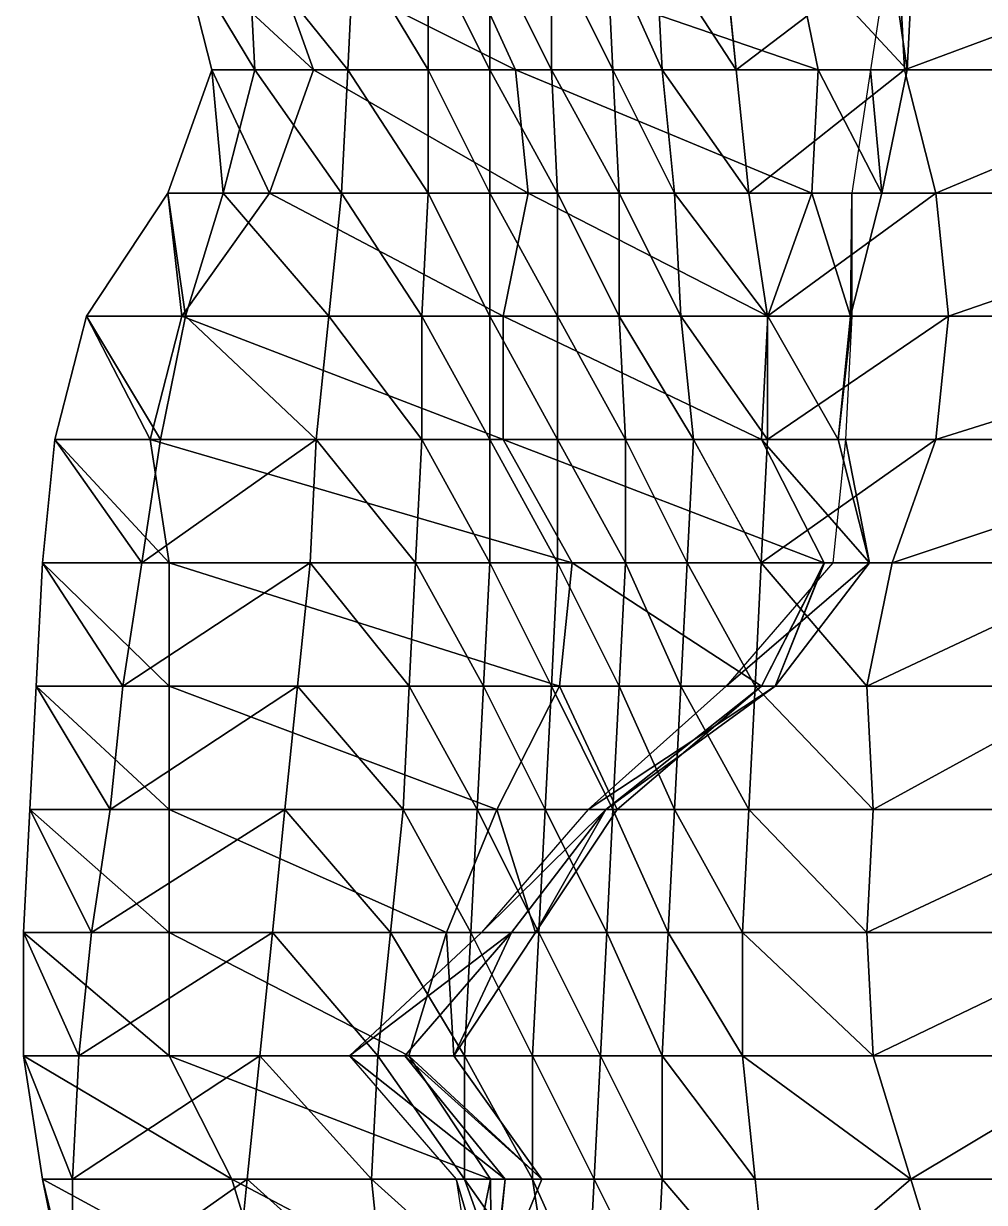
# Model space of a CAD drawing. Header units: metres. Extents: x -137 to 231, y -240 to 234.
# Drawn here: x -126 to -79.3, y 64.9 to 122.3 of the extents above; entities that cross this region are included whole.
import ezdxf

# ---------------------------------------------------------------- set-up
doc = ezdxf.new("R2010")
doc.units = ezdxf.units.M

msp = doc.modelspace()

# ---------------------------------------------------------------- linework, layer by layer
for points in [[(-111.93257, 120, -138.52513), (-116.87963, 120, -148.30952), (-118.40791, 126, -149.19188), (-118.407814, 126.0001, -149.19177)], [(-111.93257, 120, -138.52513), (-118.40791, 126, -149.19188), (-114.07217, 126, -139.76044), (-114.07207, 126.0001, -139.76033)], [(-118.40791, 126, -149.19188), (-114.7966, 120, -154.0351), (-115.10225, 126, -154.21156), (-115.10215, 126.0001, -154.21146)], [(-118.40791, 126, -149.19188), (-116.87963, 120, -148.30952), (-114.7966, 120, -154.0351), (-114.7965, 120.0001, -154.03499)], [(-115.10225, 126, -154.21156), (-110.26832, 120, -158.34889), (-109.96266, 126, -158.17242), (-109.96256, 126.0001, -158.17232)], [(-115.10225, 126, -154.21156), (-114.7966, 120, -154.0351), (-110.26832, 120, -158.34889), (-110.26822, 120.0001, -158.34879)], [(-102.09502, 120, -125.91722), (-111.93257, 120, -138.52513), (-114.07217, 126, -139.76044), (-114.07207, 126.0001, -139.76033)], [(-102.09502, 120, -125.91722), (-114.07217, 126, -139.76044), (-104.84592, 126, -127.505455), (-104.84582, 126.0001, -127.505356)], [(-109.96266, 126, -158.17242), (-110.26832, 120, -158.34889), (-106.35135, 120, -163.01562), (-106.35125, 120.0001, -163.01552)], [(-109.96266, 126, -158.17242), (-106.35135, 120, -163.01562), (-106.35135, 126, -163.01562), (-106.35125, 126.0001, -163.01552)], [(-106.35135, 126, -163.01562), (-103.35135, 120, -168.21179), (-103.35135, 126, -168.21179), (-103.35125, 126.0001, -168.21169)], [(-106.35135, 126, -163.01562), (-106.35135, 120, -163.01562), (-103.35135, 120, -168.21179), (-103.35125, 120.0001, -168.21169)], [(-87.36697, 120, -110.48578), (-102.09502, 120, -125.91722), (-104.84592, 126, -127.505455), (-104.84582, 126.0001, -127.505356)], [(-87.36697, 120, -110.48578), (-104.84592, 126, -127.505455), (-88.58959, 126, -111.19166), (-88.58949, 126.0001, -111.19156)], [(-103.35135, 126, -168.21179), (-100.35135, 120, -173.40793), (-100.35135, 126, -173.40793), (-100.35125, 126.0001, -173.40782)], [(-103.35135, 126, -168.21179), (-103.35135, 120, -168.21179), (-100.35135, 120, -173.40793), (-100.35125, 120.0001, -173.40782)], [(-100.35135, 126, -173.40793), (-97.35135, 120, -178.6041), (-97.657005, 126, -178.78056), (-97.656906, 126.0001, -178.78046)], [(-100.35135, 126, -173.40793), (-100.35135, 120, -173.40793), (-97.35135, 120, -178.6041), (-97.35125, 120.0001, -178.60399)], [(-97.657005, 126, -178.78056), (-94.96266, 120, -184.15318), (-95.26832, 126, -184.32965), (-95.26822, 126.0001, -184.32954)], [(-97.657005, 126, -178.78056), (-97.35135, 120, -178.6041), (-94.96266, 120, -184.15318), (-94.96256, 120.0001, -184.15308)], [(-95.26832, 126, -184.32965), (-91.35135, 120, -188.9964), (-91.96266, 126, -189.34933), (-91.96256, 126.0001, -189.34923)], [(-95.26832, 126, -184.32965), (-94.96266, 120, -184.15318), (-91.35135, 120, -188.9964), (-91.35125, 120.0001, -188.99629)], [(-91.35135, 120, -188.9964), (-83.46086, 126, -191.36902), (-91.96266, 126, -189.34933), (-91.96256, 126.0001, -189.34923)], [(-91.35135, 120, -188.9964), (-83.1552, 120, -191.19255), (-83.46086, 126, -191.36902), (-83.46076, 126.0001, -191.36891)], [(-83.03123, 120, -101.05434), (-87.36697, 120, -110.48578), (-88.58959, 126, -111.19166), (-88.58949, 126.0001, -111.19156)], [(-83.03123, 120, -101.05434), (-88.58959, 126, -111.19166), (-82.72557, 126, -100.87786), (-82.72547, 126.0001, -100.87776)], [(-83.89163, 126, -94.62288), (-84.80859, 120, -95.1523), (-83.03123, 120, -101.05434), (-83.03113, 120.0001, -101.05424)], [(-83.89163, 126, -94.62288), (-83.03123, 120, -101.05434), (-82.72557, 126, -100.87786), (-82.72547, 126.0001, -100.87776)], [(-83.1552, 120, -191.19255), (-67.01199, 126, -188.80048), (-83.46086, 126, -191.36902), (-83.46076, 126.0001, -191.36891)], [(-83.1552, 120, -191.19255), (-67.31764, 120, -188.97693), (-67.01199, 126, -188.80048), (-67.011894, 126.0001, -188.80037)], [(-114.07217, 114, -139.76044), (-119.019226, 114, -149.54482), (-116.87963, 120, -148.30952), (-116.87953, 120.0001, -148.30942)], [(-116.87963, 120, -148.30952), (-119.019226, 114, -149.54482), (-116.324875, 114, -154.91745), (-116.324776, 114.0001, -154.91734)], [(-114.07217, 114, -139.76044), (-116.87963, 120, -148.30952), (-111.93257, 120, -138.52513), (-111.93247, 120.0001, -138.52502)], [(-116.87963, 120, -148.30952), (-116.324875, 114, -154.91745), (-114.7966, 120, -154.0351), (-114.7965, 120.0001, -154.03499)], [(-114.7966, 120, -154.0351), (-116.324875, 114, -154.91745), (-110.573975, 114, -158.52536), (-110.573875, 114.0001, -158.52525)], [(-114.7966, 120, -154.0351), (-110.573975, 114, -158.52536), (-110.26832, 120, -158.34889), (-110.26822, 120.0001, -158.34879)], [(-101.4837, 114, -125.56428), (-114.07217, 114, -139.76044), (-111.93257, 120, -138.52513), (-111.93247, 120.0001, -138.52502)], [(-101.4837, 114, -125.56428), (-111.93257, 120, -138.52513), (-102.09502, 120, -125.91722), (-102.09492, 120.0001, -125.91712)], [(-110.26832, 120, -158.34889), (-110.573975, 114, -158.52536), (-106.35135, 114, -163.01562), (-106.35125, 114.0001, -163.01552)], [(-110.26832, 120, -158.34889), (-106.35135, 114, -163.01562), (-106.35135, 120, -163.01562), (-106.35125, 120.0001, -163.01552)], [(-106.35135, 120, -163.01562), (-103.35135, 114, -168.21179), (-103.35135, 120, -168.21179), (-103.35125, 120.0001, -168.21169)], [(-106.35135, 120, -163.01562), (-106.35135, 114, -163.01562), (-103.35135, 114, -168.21179), (-103.35125, 114.0001, -168.21169)], [(-103.35135, 120, -168.21179), (-100.04569, 114, -173.23146), (-100.35135, 120, -173.40793), (-100.35125, 120.0001, -173.40782)], [(-103.35135, 120, -168.21179), (-103.35135, 114, -168.21179), (-100.04569, 114, -173.23146), (-100.04559, 114.0001, -173.23135)], [(-87.672615, 114, -110.66225), (-101.4837, 114, -125.56428), (-102.09502, 120, -125.91722), (-102.09492, 120.0001, -125.91712)], [(-87.672615, 114, -110.66225), (-102.09502, 120, -125.91722), (-87.36697, 120, -110.48578), (-87.36687, 120.0001, -110.48568)], [(-100.35135, 120, -173.40793), (-97.04569, 114, -178.42761), (-97.35135, 120, -178.6041), (-97.35125, 120.0001, -178.60399)], [(-100.35135, 120, -173.40793), (-100.04569, 114, -173.23146), (-97.04569, 114, -178.42761), (-97.04559, 114.0001, -178.4275)], [(-97.35135, 120, -178.6041), (-94.35135, 114, -183.80025), (-94.96266, 120, -184.15318), (-94.96256, 120.0001, -184.15308)], [(-97.35135, 120, -178.6041), (-97.04569, 114, -178.42761), (-94.35135, 114, -183.80025), (-94.35125, 114.0001, -183.80014)], [(-94.96266, 120, -184.15318), (-90.740036, 114, -188.64346), (-91.35135, 120, -188.9964), (-91.35125, 120.0001, -188.99629)], [(-94.96266, 120, -184.15318), (-94.35135, 114, -183.80025), (-90.740036, 114, -188.64346), (-90.73994, 114.0001, -188.64336)], [(-90.740036, 114, -188.64346), (-83.1552, 120, -191.19255), (-91.35135, 120, -188.9964), (-91.35125, 120.0001, -188.99629)], [(-90.740036, 114, -188.64346), (-81.62692, 114, -190.3102), (-83.1552, 120, -191.19255), (-83.1551, 120.0001, -191.19244)], [(-84.253845, 114, -101.76021), (-87.672615, 114, -110.66225), (-87.36697, 120, -110.48578), (-87.36687, 120.0001, -110.48568)], [(-84.253845, 114, -101.76021), (-87.36697, 120, -110.48578), (-83.03123, 120, -101.05434), (-83.03113, 120.0001, -101.05424)], [(-84.80859, 120, -95.1523), (-85.72557, 114, -95.68171), (-84.253845, 114, -101.76021), (-84.253746, 114.0001, -101.76011)], [(-84.80859, 120, -95.1523), (-84.253845, 114, -101.76021), (-83.03123, 120, -101.05434), (-83.03113, 120.0001, -101.05424)], [(-81.62692, 114, -190.3102), (-67.31764, 120, -188.97693), (-83.1552, 120, -191.19255), (-83.1551, 120.0001, -191.19244)], [(-81.62692, 114, -190.3102), (-63.649773, 114, -186.85928), (-67.31764, 120, -188.97693), (-67.31754, 120.0001, -188.97682)], [(-118.35135, 108, -142.23102), (-122.99275, 108, -151.83893), (-119.019226, 114, -149.54482), (-119.01913, 114.0001, -149.54471)], [(-119.019226, 114, -149.54482), (-122.99275, 108, -151.83893), (-118.15881, 108, -155.97627), (-118.158714, 108.0001, -155.97617)], [(-118.35135, 108, -142.23102), (-119.019226, 114, -149.54482), (-114.07217, 114, -139.76044), (-114.07207, 114.0001, -139.76033)], [(-119.019226, 114, -149.54482), (-118.15881, 108, -155.97627), (-116.324875, 114, -154.91745), (-116.324776, 114.0001, -154.91734)], [(-102.70633, 108, -126.270164), (-118.35135, 108, -142.23102), (-114.07217, 114, -139.76044), (-114.07207, 114.0001, -139.76033)], [(-116.324875, 114, -154.91745), (-118.15881, 108, -155.97627), (-111.18529, 108, -158.8783), (-111.18519, 108.0001, -158.87819)], [(-116.324875, 114, -154.91745), (-111.18529, 108, -158.8783), (-110.573975, 114, -158.52536), (-110.573875, 114.0001, -158.52525)], [(-102.70633, 108, -126.270164), (-114.07217, 114, -139.76044), (-101.4837, 114, -125.56428), (-101.483604, 114.0001, -125.56418)], [(-110.573975, 114, -158.52536), (-111.18529, 108, -158.8783), (-106.657005, 108, -163.19211), (-106.656906, 108.0001, -163.192)], [(-110.573975, 114, -158.52536), (-106.657005, 108, -163.19211), (-106.35135, 114, -163.01562), (-106.35125, 114.0001, -163.01552)], [(-106.35135, 114, -163.01562), (-106.657005, 108, -163.19211), (-103.35135, 108, -168.21179), (-103.35125, 108.0001, -168.21169)], [(-106.35135, 114, -163.01562), (-103.35135, 108, -168.21179), (-103.35135, 114, -168.21179), (-103.35125, 114.0001, -168.21169)], [(-103.35135, 114, -168.21179), (-100.04569, 108, -173.23146), (-100.04569, 114, -173.23146), (-100.04559, 114.0001, -173.23135)], [(-103.35135, 114, -168.21179), (-103.35135, 108, -168.21179), (-100.04569, 108, -173.23146), (-100.04559, 108.0001, -173.23135)], [(-89.81222, 108, -111.897545), (-102.70633, 108, -126.270164), (-101.4837, 114, -125.56428), (-101.483604, 114.0001, -125.56418)], [(-89.81222, 108, -111.897545), (-101.4837, 114, -125.56428), (-87.672615, 114, -110.66225), (-87.672516, 114.0001, -110.66215)], [(-100.04569, 114, -173.23146), (-97.04569, 108, -178.42761), (-97.04569, 114, -178.42761), (-97.04559, 114.0001, -178.4275)], [(-100.04569, 114, -173.23146), (-100.04569, 108, -173.23146), (-97.04569, 108, -178.42761), (-97.04559, 108.0001, -178.4275)], [(-97.04569, 114, -178.42761), (-94.04569, 108, -183.62378), (-94.35135, 114, -183.80025), (-94.35125, 114.0001, -183.80014)], [(-97.04569, 114, -178.42761), (-97.04569, 108, -178.42761), (-94.04569, 108, -183.62378), (-94.04559, 108.0001, -183.62367)], [(-94.35135, 114, -183.80025), (-89.823074, 108, -188.11404), (-90.740036, 114, -188.64346), (-90.73994, 114.0001, -188.64336)], [(-94.35135, 114, -183.80025), (-94.04569, 108, -183.62378), (-89.823074, 108, -188.11404), (-89.822975, 108.0001, -188.11394)], [(-89.823074, 108, -188.11404), (-81.62692, 114, -190.3102), (-90.740036, 114, -188.64346), (-90.73994, 114.0001, -188.64336)], [(-89.823074, 108, -188.11404), (-81.01561, 108, -189.95726), (-81.62692, 114, -190.3102), (-81.62682, 114.0001, -190.31009)], [(-85.78213, 108, -102.64256), (-89.81222, 108, -111.897545), (-87.672615, 114, -110.66225), (-87.672516, 114.0001, -110.66215)], [(-85.78213, 108, -102.64256), (-87.672615, 114, -110.66225), (-84.253845, 114, -101.76021), (-84.253746, 114.0001, -101.76011)], [(-85.72557, 114, -95.68171), (-85.78213, 108, -102.64256), (-84.253845, 114, -101.76021), (-84.253746, 114.0001, -101.76011)], [(-85.72557, 114, -95.68171), (-85.72557, 108, -95.68171), (-85.78213, 108, -102.64256), (-85.78203, 108.0001, -102.64246)], [(-81.01561, 108, -189.95726), (-63.649773, 114, -186.85928), (-81.62692, 114, -190.3102), (-81.62682, 114.0001, -190.31009)], [(-81.01561, 108, -189.95726), (-62.427147, 108, -186.15341), (-63.649773, 114, -186.85928), (-63.649673, 114.0001, -186.85918)], [(-119.87963, 102, -143.11337), (-124.52103, 102, -152.72128), (-122.99275, 108, -151.83893), (-122.99265, 108.0001, -151.83882)], [(-122.99275, 108, -151.83893), (-124.52103, 102, -152.72128), (-119.38144, 102, -156.68214), (-119.38134, 102.0001, -156.68204)], [(-119.87963, 102, -143.11337), (-122.99275, 108, -151.83893), (-118.35135, 108, -142.23102), (-118.35125, 108.0001, -142.23091)], [(-122.99275, 108, -151.83893), (-119.38144, 102, -156.68214), (-118.15881, 108, -155.97627), (-118.158714, 108.0001, -155.97617)], [(-102.70633, 102, -126.270164), (-119.87963, 102, -143.11337), (-118.35135, 108, -142.23102), (-118.35125, 108.0001, -142.23091)], [(-118.15881, 108, -155.97627), (-119.38144, 102, -156.68214), (-111.7966, 102, -159.23125), (-111.7965, 102.0001, -159.23114)], [(-102.70633, 102, -126.270164), (-118.35135, 108, -142.23102), (-102.70633, 108, -126.270164), (-102.70623, 108.0001, -126.270065)], [(-118.15881, 108, -155.97627), (-111.7966, 102, -159.23125), (-111.18529, 108, -158.8783), (-111.18519, 108.0001, -158.87819)], [(-111.18529, 108, -158.8783), (-111.7966, 102, -159.23125), (-106.657005, 102, -163.19211), (-106.656906, 102.0001, -163.192)], [(-111.18529, 108, -158.8783), (-106.657005, 102, -163.19211), (-106.657005, 108, -163.19211), (-106.656906, 108.0001, -163.192)], [(-106.657005, 108, -163.19211), (-103.35135, 102, -168.21179), (-103.35135, 108, -168.21179), (-103.35125, 108.0001, -168.21169)], [(-106.657005, 108, -163.19211), (-106.657005, 102, -163.19211), (-103.35135, 102, -168.21179), (-103.35125, 102.0001, -168.21169)], [(-103.35135, 108, -168.21179), (-100.04569, 102, -173.23146), (-100.04569, 108, -173.23146), (-100.04559, 108.0001, -173.23135)], [(-103.35135, 108, -168.21179), (-103.35135, 102, -168.21179), (-100.04569, 102, -173.23146), (-100.04559, 102.0001, -173.23135)], [(-90.117874, 102, -112.07401), (-102.70633, 102, -126.270164), (-102.70633, 108, -126.270164), (-102.70623, 108.0001, -126.270065)], [(-90.117874, 102, -112.07401), (-102.70633, 108, -126.270164), (-89.81222, 108, -111.897545), (-89.81212, 108.0001, -111.897446)], [(-100.04569, 108, -173.23146), (-96.740036, 102, -178.25116), (-97.04569, 108, -178.42761), (-97.04559, 108.0001, -178.4275)], [(-100.04569, 108, -173.23146), (-100.04569, 102, -173.23146), (-96.740036, 102, -178.25116), (-96.73994, 102.0001, -178.25105)], [(-97.04569, 108, -178.42761), (-93.43439, 102, -183.27083), (-94.04569, 108, -183.62378), (-94.04559, 108.0001, -183.62367)], [(-97.04569, 108, -178.42761), (-96.740036, 102, -178.25116), (-93.43439, 102, -183.27083), (-93.43429, 102.0001, -183.27072)], [(-94.04569, 108, -183.62378), (-89.823074, 102, -188.11404), (-89.823074, 108, -188.11404), (-89.822975, 108.0001, -188.11394)], [(-94.04569, 108, -183.62378), (-93.43439, 102, -183.27083), (-89.823074, 102, -188.11404), (-89.822975, 102.0001, -188.11394)], [(-86.39345, 102, -102.995514), (-90.117874, 102, -112.07401), (-89.81222, 108, -111.897545), (-89.81212, 108.0001, -111.897446)], [(-89.823074, 102, -188.11404), (-81.62692, 102, -190.3102), (-81.01561, 108, -189.95726), (-81.01551, 108.0001, -189.95715)], [(-89.823074, 102, -188.11404), (-81.01561, 108, -189.95726), (-89.823074, 108, -188.11404), (-89.822975, 108.0001, -188.11394)], [(-86.39345, 102, -102.995514), (-89.81222, 108, -111.897545), (-85.78213, 108, -102.64256), (-85.78203, 108.0001, -102.64246)], [(-85.72557, 108, -95.68171), (-86.39345, 102, -102.995514), (-85.78213, 108, -102.64256), (-85.78203, 108.0001, -102.64246)], [(-85.72557, 108, -95.68171), (-86.03123, 102, -95.858185), (-86.39345, 102, -102.995514), (-86.39335, 102.0001, -102.995415)], [(-81.62692, 102, -190.3102), (-65.78937, 102, -188.09457), (-62.427147, 108, -186.15341), (-62.427048, 108.0001, -186.1533)], [(-81.62692, 102, -190.3102), (-62.427147, 108, -186.15341), (-81.01561, 108, -189.95726), (-81.01551, 108.0001, -189.95715)], [(-118.96266, 96, -142.58397), (-125.13234, 96, -153.07423), (-124.52103, 102, -152.72128), (-124.52093, 102.0001, -152.72118)], [(-124.52103, 102, -152.72128), (-125.13234, 96, -153.07423), (-120.29841, 96, -157.21156), (-120.29831, 96.0001, -157.21146)], [(-118.96266, 96, -142.58397), (-124.52103, 102, -152.72128), (-119.87963, 102, -143.11337), (-119.87953, 102.0001, -143.11327)], [(-124.52103, 102, -152.72128), (-120.29841, 96, -157.21156), (-119.38144, 102, -156.68214), (-119.38134, 102.0001, -156.68204)], [(-120.29841, 96, -157.21156), (-112.10225, 96, -159.40771), (-111.7966, 102, -159.23125), (-111.7965, 102.0001, -159.23114)], [(-120.29841, 96, -157.21156), (-111.7966, 102, -159.23125), (-119.38144, 102, -156.68214), (-119.38134, 102.0001, -156.68204)], [(-99.34412, 96, -124.32899), (-118.96266, 96, -142.58397), (-119.87963, 102, -143.11337), (-119.87953, 102.0001, -143.11327)], [(-99.34412, 96, -124.32899), (-119.87963, 102, -143.11337), (-102.70633, 102, -126.270164), (-102.70623, 102.0001, -126.270065)], [(-111.7966, 102, -159.23125), (-112.10225, 96, -159.40771), (-106.96266, 96, -163.36858), (-106.96256, 96.0001, -163.36847)], [(-111.7966, 102, -159.23125), (-106.96266, 96, -163.36858), (-106.657005, 102, -163.19211), (-106.656906, 102.0001, -163.192)], [(-106.657005, 102, -163.19211), (-106.96266, 96, -163.36858), (-103.35135, 96, -168.21179), (-103.35125, 96.0001, -168.21169)], [(-106.657005, 102, -163.19211), (-103.35135, 96, -168.21179), (-103.35135, 102, -168.21179), (-103.35125, 102.0001, -168.21169)], [(-103.35135, 102, -168.21179), (-100.04569, 96, -173.23146), (-100.04569, 102, -173.23146), (-100.04559, 102.0001, -173.23135)], [(-103.35135, 102, -168.21179), (-103.35135, 96, -168.21179), (-100.04569, 96, -173.23146), (-100.04559, 96.0001, -173.23135)], [(-87.06131, 96, -110.3093), (-99.34412, 96, -124.32899), (-102.70633, 102, -126.270164), (-102.70623, 102.0001, -126.270065)], [(-87.06131, 96, -110.3093), (-102.70633, 102, -126.270164), (-90.117874, 102, -112.07401), (-90.117775, 102.0001, -112.07391)], [(-100.04569, 102, -173.23146), (-96.740036, 96, -178.25116), (-96.740036, 102, -178.25116), (-96.73994, 102.0001, -178.25105)], [(-100.04569, 102, -173.23146), (-100.04569, 96, -173.23146), (-96.740036, 96, -178.25116), (-96.73994, 96.0001, -178.25105)], [(-96.740036, 102, -178.25116), (-93.740036, 96, -183.4473), (-93.43439, 102, -183.27083), (-93.43429, 102.0001, -183.27072)], [(-96.740036, 102, -178.25116), (-96.740036, 96, -178.25116), (-93.740036, 96, -183.4473), (-93.73994, 96.0001, -183.44719)], [(-93.43439, 102, -183.27083), (-93.740036, 96, -183.4473), (-90.12873, 96, -188.29053), (-90.12863, 96.0001, -188.29042)], [(-93.43439, 102, -183.27083), (-90.12873, 96, -188.29053), (-89.823074, 102, -188.11404), (-89.822975, 102.0001, -188.11394)], [(-90.12873, 96, -188.29053), (-83.76651, 96, -191.54549), (-81.62692, 102, -190.3102), (-81.62682, 102.0001, -190.31009)], [(-90.12873, 96, -188.29053), (-81.62692, 102, -190.3102), (-89.823074, 102, -188.11404), (-89.822975, 102.0001, -188.11394)], [(-84.86515, 96, -102.113144), (-87.06131, 96, -110.3093), (-90.117874, 102, -112.07401), (-90.117775, 102.0001, -112.07391)], [(-84.86515, 96, -102.113144), (-90.117874, 102, -112.07401), (-86.39345, 102, -102.995514), (-86.39335, 102.0001, -102.995415)], [(-86.03123, 102, -95.858185), (-86.64253, 96, -96.21112), (-84.86515, 96, -102.113144), (-84.86505, 96.0001, -102.113045)], [(-86.03123, 102, -95.858185), (-84.86515, 96, -102.113144), (-86.39345, 102, -102.995514), (-86.39335, 102.0001, -102.995415)], [(-83.76651, 96, -191.54549), (-72.20814, 96, -191.80046), (-65.78937, 102, -188.09457), (-65.78927, 102.0001, -188.09447)], [(-83.76651, 96, -191.54549), (-65.78937, 102, -188.09457), (-81.62692, 102, -190.3102), (-81.62682, 102.0001, -190.31009)], [(-118.96266, 90, -142.58397), (-125.437996, 90, -153.2507), (-125.13234, 96, -153.07423), (-125.13224, 96.0001, -153.07413)], [(-125.13234, 96, -153.07423), (-125.437996, 90, -153.2507), (-121.21538, 90, -157.74097), (-121.21528, 90.0001, -157.74086)], [(-118.96266, 90, -142.58397), (-125.13234, 96, -153.07423), (-118.96266, 96, -142.58397), (-118.96256, 96.0001, -142.58386)], [(-125.13234, 96, -153.07423), (-121.21538, 90, -157.74097), (-120.29841, 96, -157.21156), (-120.29831, 96.0001, -157.21146)], [(-121.21538, 90, -157.74097), (-112.71356, 90, -159.76065), (-112.10225, 96, -159.40771), (-112.10215, 96.0001, -159.40761)], [(-121.21538, 90, -157.74097), (-112.10225, 96, -159.40771), (-120.29841, 96, -157.21156), (-120.29831, 96.0001, -157.21146)], [(-99.95543, 90, -124.68193), (-118.96266, 90, -142.58397), (-118.96266, 96, -142.58397), (-118.96256, 96.0001, -142.58386)], [(-99.95543, 90, -124.68193), (-118.96266, 96, -142.58397), (-99.34412, 96, -124.32899), (-99.34402, 96.0001, -124.32889)], [(-112.10225, 96, -159.40771), (-112.71356, 90, -159.76065), (-107.26832, 90, -163.54504), (-107.26822, 90.0001, -163.54494)], [(-112.10225, 96, -159.40771), (-107.26832, 90, -163.54504), (-106.96266, 96, -163.36858), (-106.96256, 96.0001, -163.36847)], [(-106.96266, 96, -163.36858), (-107.26832, 90, -163.54504), (-103.657005, 90, -168.38826), (-103.656906, 90.0001, -168.38815)], [(-106.96266, 96, -163.36858), (-103.657005, 90, -168.38826), (-103.35135, 96, -168.21179), (-103.35125, 96.0001, -168.21169)], [(-103.35135, 96, -168.21179), (-103.657005, 90, -168.38826), (-100.35135, 90, -173.40793), (-100.35125, 90.0001, -173.40782)], [(-103.35135, 96, -168.21179), (-100.35135, 90, -173.40793), (-100.04569, 96, -173.23146), (-100.04559, 96.0001, -173.23135)], [(-100.04569, 96, -173.23146), (-100.35135, 90, -173.40793), (-97.04569, 90, -178.42761), (-97.04559, 90.0001, -178.4275)], [(-100.04569, 96, -173.23146), (-97.04569, 90, -178.42761), (-96.740036, 96, -178.25116), (-96.73994, 96.0001, -178.25105)], [(-90.117874, 90, -112.07401), (-99.95543, 90, -124.68193), (-99.34412, 96, -124.32899), (-99.34402, 96.0001, -124.32889)], [(-90.117874, 90, -112.07401), (-99.34412, 96, -124.32899), (-87.06131, 96, -110.3093), (-87.06121, 96.0001, -110.309204)], [(-96.740036, 96, -178.25116), (-97.04569, 90, -178.42761), (-94.04569, 90, -183.62378), (-94.04559, 90.0001, -183.62367)], [(-96.740036, 96, -178.25116), (-94.04569, 90, -183.62378), (-93.740036, 96, -183.4473), (-93.73994, 96.0001, -183.44719)], [(-93.740036, 96, -183.4473), (-94.04569, 90, -183.62378), (-90.43439, 90, -188.46698), (-90.43429, 90.0001, -188.46687)], [(-93.740036, 96, -183.4473), (-90.43439, 90, -188.46698), (-90.12873, 96, -188.29053), (-90.12863, 96.0001, -188.29042)], [(-91.838684, 90, -99.21112), (-89.45, 90, -104.76021), (-84.86515, 96, -102.113144), (-84.86505, 96.0001, -102.113045)], [(-91.838684, 90, -99.21112), (-84.86515, 96, -102.113144), (-86.64253, 96, -96.21112), (-86.64243, 96.0001, -96.21102)], [(-90.12873, 96, -188.29053), (-90.43439, 90, -188.46698), (-84.989136, 90, -192.25137), (-84.98904, 90.0001, -192.25127)], [(-90.12873, 96, -188.29053), (-84.989136, 90, -192.25137), (-83.76651, 96, -191.54549), (-83.76641, 96.0001, -191.54538)], [(-89.45, 90, -104.76021), (-90.117874, 90, -112.07401), (-87.06131, 96, -110.3093), (-87.06121, 96.0001, -110.309204)], [(-89.45, 90, -104.76021), (-87.06131, 96, -110.3093), (-84.86515, 96, -102.113144), (-84.86505, 96.0001, -102.113045)], [(-84.989136, 90, -192.25137), (-73.73642, 90, -192.68282), (-72.20814, 96, -191.80046), (-72.20804, 96.0001, -191.80035)], [(-84.989136, 90, -192.25137), (-72.20814, 96, -191.80046), (-83.76651, 96, -191.54549), (-83.76641, 96.0001, -191.54538)], [(-118.96266, 84, -142.58397), (-125.74365, 84, -153.42717), (-125.437996, 90, -153.2507), (-125.4379, 90.0001, -153.2506)], [(-125.437996, 90, -153.2507), (-125.74365, 84, -153.42717), (-121.82668, 84, -158.09392), (-121.826584, 84.0001, -158.09381)], [(-118.96266, 84, -142.58397), (-125.437996, 90, -153.2507), (-118.96266, 90, -142.58397), (-118.96256, 90.0001, -142.58386)], [(-125.437996, 90, -153.2507), (-121.82668, 84, -158.09392), (-121.21538, 90, -157.74097), (-121.21528, 90.0001, -157.74086)], [(-121.82668, 84, -158.09392), (-113.324875, 84, -160.1136), (-112.71356, 90, -159.76065), (-112.71346, 90.0001, -159.76054)], [(-121.82668, 84, -158.09392), (-112.71356, 90, -159.76065), (-121.21538, 90, -157.74097), (-121.21528, 90.0001, -157.74086)], [(-103.011986, 84, -126.44663), (-118.96266, 84, -142.58397), (-118.96266, 90, -142.58397), (-118.96256, 90.0001, -142.58386)], [(-103.011986, 84, -126.44663), (-118.96266, 90, -142.58397), (-99.95543, 90, -124.68193), (-99.95533, 90.0001, -124.68183)], [(-112.71356, 90, -159.76065), (-113.324875, 84, -160.1136), (-107.573975, 84, -163.72151), (-107.573875, 84.0001, -163.7214)], [(-112.71356, 90, -159.76065), (-107.573975, 84, -163.72151), (-107.26832, 90, -163.54504), (-107.26822, 90.0001, -163.54494)], [(-107.26832, 90, -163.54504), (-107.573975, 84, -163.72151), (-103.96266, 84, -168.56473), (-103.96256, 84.0001, -168.56462)], [(-107.26832, 90, -163.54504), (-103.96266, 84, -168.56473), (-103.657005, 90, -168.38826), (-103.656906, 90.0001, -168.38815)], [(-103.657005, 90, -168.38826), (-103.96266, 84, -168.56473), (-100.657005, 84, -173.58441), (-100.656906, 84.0001, -173.5843)], [(-103.657005, 90, -168.38826), (-100.657005, 84, -173.58441), (-100.35135, 90, -173.40793), (-100.35125, 90.0001, -173.40782)], [(-97.147964, 84, -116.132835), (-103.011986, 84, -126.44663), (-99.95543, 90, -124.68193), (-99.95533, 90.0001, -124.68183)], [(-100.35135, 90, -173.40793), (-100.657005, 84, -173.58441), (-97.35135, 84, -178.6041), (-97.35125, 84.0001, -178.60399)], [(-100.35135, 90, -173.40793), (-97.35135, 84, -178.6041), (-97.04569, 90, -178.42761), (-97.04559, 90.0001, -178.4275)], [(-97.147964, 84, -116.132835), (-99.95543, 90, -124.68193), (-90.117874, 90, -112.07401), (-90.117775, 90.0001, -112.07391)], [(-98.56312, 84, -103.093475), (-97.70271, 84, -109.52492), (-89.45, 90, -104.76021), (-89.4499, 90.0001, -104.76011)], [(-98.56312, 84, -103.093475), (-89.45, 90, -104.76021), (-91.838684, 90, -99.21112), (-91.838585, 90.0001, -99.21102)], [(-97.70271, 84, -109.52492), (-97.147964, 84, -116.132835), (-90.117874, 90, -112.07401), (-90.117775, 90.0001, -112.07391)], [(-97.70271, 84, -109.52492), (-90.117874, 90, -112.07401), (-89.45, 90, -104.76021), (-89.4499, 90.0001, -104.76011)], [(-97.04569, 90, -178.42761), (-97.35135, 84, -178.6041), (-94.35135, 84, -183.80025), (-94.35125, 84.0001, -183.80014)], [(-97.04569, 90, -178.42761), (-94.35135, 84, -183.80025), (-94.04569, 90, -183.62378), (-94.04559, 90.0001, -183.62367)], [(-94.04569, 90, -183.62378), (-94.35135, 84, -183.80025), (-90.740036, 84, -188.64346), (-90.73994, 84.0001, -188.64336)], [(-94.04569, 90, -183.62378), (-90.740036, 84, -188.64346), (-90.43439, 90, -188.46698), (-90.43429, 90.0001, -188.46687)], [(-90.43439, 90, -188.46698), (-90.740036, 84, -188.64346), (-84.68348, 84, -192.0749), (-84.68338, 84.0001, -192.0748)], [(-90.43439, 90, -188.46698), (-84.68348, 84, -192.0749), (-84.989136, 90, -192.25137), (-84.98904, 90.0001, -192.25127)], [(-84.68348, 84, -192.0749), (-73.73642, 90, -192.68282), (-84.989136, 90, -192.25137), (-84.98904, 90.0001, -192.25127)], [(-84.68348, 84, -192.0749), (-72.20814, 84, -191.80046), (-73.73642, 90, -192.68282), (-73.73632, 90.0001, -192.68271)], [(-118.96266, 78, -142.58397), (-126.04932, 78, -153.60364), (-125.74365, 84, -153.42717), (-125.74355, 84.0001, -153.42706)], [(-125.74365, 84, -153.42717), (-126.04932, 78, -153.60364), (-122.74365, 78, -158.62332), (-122.74355, 78.0001, -158.62321)], [(-118.96266, 78, -142.58397), (-125.74365, 84, -153.42717), (-118.96266, 84, -142.58397), (-118.96256, 84.0001, -142.58386)], [(-125.74365, 84, -153.42717), (-122.74365, 78, -158.62332), (-121.82668, 84, -158.09392), (-121.826584, 84.0001, -158.09381)], [(-122.74365, 78, -158.62332), (-113.93619, 78, -160.46654), (-113.324875, 84, -160.1136), (-113.324776, 84.0001, -160.1135)], [(-122.74365, 78, -158.62332), (-113.324875, 84, -160.1136), (-121.82668, 84, -158.09392), (-121.826584, 84.0001, -158.09381)], [(-105.45723, 78, -127.8584), (-118.96266, 78, -142.58397), (-118.96266, 84, -142.58397), (-118.96256, 84.0001, -142.58386)], [(-105.45723, 78, -127.8584), (-118.96266, 84, -142.58397), (-103.011986, 84, -126.44663), (-103.01189, 84.0001, -126.44653)], [(-113.324875, 84, -160.1136), (-113.93619, 78, -160.46654), (-108.18529, 78, -164.07446), (-108.18519, 78.0001, -164.07436)], [(-113.324875, 84, -160.1136), (-108.18529, 78, -164.07446), (-107.573975, 84, -163.72151), (-107.573875, 84.0001, -163.7214)], [(-107.573975, 84, -163.72151), (-108.18529, 78, -164.07446), (-104.26832, 78, -168.7412), (-104.26822, 78.0001, -168.74109)], [(-107.573975, 84, -163.72151), (-104.26832, 78, -168.7412), (-103.96266, 84, -168.56473), (-103.96256, 84.0001, -168.56462)], [(-101.12149, 78, -118.426956), (-105.45723, 78, -127.8584), (-103.011986, 84, -126.44663), (-103.01189, 84.0001, -126.44653)], [(-103.96266, 84, -168.56473), (-104.26832, 78, -168.7412), (-100.96266, 78, -173.76088), (-100.96256, 78.0001, -173.76077)], [(-103.96266, 84, -168.56473), (-100.96266, 78, -173.76088), (-100.657005, 84, -173.58441), (-100.656906, 84.0001, -173.5843)], [(-103.75928, 78, -106.093475), (-102.28755, 78, -112.17198), (-97.70271, 84, -109.52492), (-97.702614, 84.0001, -109.52482)], [(-103.75928, 78, -106.093475), (-97.70271, 84, -109.52492), (-98.56312, 84, -103.093475), (-98.56302, 84.0001, -103.093376)], [(-101.12149, 78, -118.426956), (-103.011986, 84, -126.44663), (-97.147964, 84, -116.132835), (-97.147865, 84.0001, -116.13274)], [(-97.70271, 84, -109.52492), (-102.28755, 78, -112.17198), (-101.12149, 78, -118.426956), (-101.12139, 78.0001, -118.42686)], [(-97.70271, 84, -109.52492), (-101.12149, 78, -118.426956), (-97.147964, 84, -116.132835), (-97.147865, 84.0001, -116.13274)], [(-100.657005, 84, -173.58441), (-100.96266, 78, -173.76088), (-97.657005, 78, -178.78056), (-97.656906, 78.0001, -178.78046)], [(-100.657005, 84, -173.58441), (-97.657005, 78, -178.78056), (-97.35135, 84, -178.6041), (-97.35125, 84.0001, -178.60399)], [(-97.35135, 84, -178.6041), (-97.657005, 78, -178.78056), (-94.657005, 78, -183.97672), (-94.656906, 78.0001, -183.97661)], [(-97.35135, 84, -178.6041), (-94.657005, 78, -183.97672), (-94.35135, 84, -183.80025), (-94.35125, 84.0001, -183.80014)], [(-94.35135, 84, -183.80025), (-94.657005, 78, -183.97672), (-91.04569, 78, -188.81993), (-91.04559, 78.0001, -188.81982)], [(-94.35135, 84, -183.80025), (-91.04569, 78, -188.81993), (-90.740036, 84, -188.64346), (-90.73994, 84.0001, -188.64336)], [(-90.740036, 84, -188.64346), (-91.04569, 78, -188.81993), (-84.989136, 78, -192.25137), (-84.98904, 78.0001, -192.25127)], [(-90.740036, 84, -188.64346), (-84.989136, 78, -192.25137), (-84.68348, 84, -192.0749), (-84.68338, 84.0001, -192.0748)], [(-84.989136, 78, -192.25137), (-72.20814, 78, -191.80046), (-72.20814, 84, -191.80046), (-72.20804, 84.0001, -191.80035)], [(-84.989136, 78, -192.25137), (-72.20814, 84, -191.80046), (-84.68348, 84, -192.0749), (-84.68338, 84.0001, -192.0748)], [(-118.96266, 72, -142.58397), (-126.04932, 72, -153.60364), (-126.04932, 78, -153.60364), (-126.04922, 78.0001, -153.60353)], [(-118.96266, 72, -142.58397), (-126.04932, 78, -153.60364), (-118.96266, 78, -142.58397), (-118.96256, 78.0001, -142.58386)], [(-126.04932, 78, -153.60364), (-123.354965, 72, -158.97627), (-122.74365, 78, -158.62332), (-122.74355, 78.0001, -158.62321)], [(-126.04932, 78, -153.60364), (-126.04932, 72, -153.60364), (-123.354965, 72, -158.97627), (-123.354866, 72.0001, -158.97617)], [(-123.354965, 72, -158.97627), (-114.5475, 72, -160.81947), (-113.93619, 78, -160.46654), (-113.93609, 78.0001, -160.46643)], [(-123.354965, 72, -158.97627), (-113.93619, 78, -160.46654), (-122.74365, 78, -158.62332), (-122.74355, 78.0001, -158.62321)], [(-107.29117, 72, -128.91722), (-118.96266, 72, -142.58397), (-118.96266, 78, -142.58397), (-118.96256, 78.0001, -142.58386)], [(-107.29117, 72, -128.91722), (-118.96266, 78, -142.58397), (-105.45723, 78, -127.8584), (-105.45713, 78.0001, -127.8583)], [(-113.93619, 78, -160.46654), (-114.5475, 72, -160.81947), (-108.7966, 72, -164.4274), (-108.7965, 72.0001, -164.42729)], [(-113.93619, 78, -160.46654), (-108.7966, 72, -164.4274), (-108.18529, 78, -164.07446), (-108.18519, 78.0001, -164.07436)], [(-110.178055, 72, -109.799355), (-107.4837, 72, -115.171974), (-102.28755, 78, -112.17198), (-102.28745, 78.0001, -112.17188)], [(-110.178055, 72, -109.799355), (-102.28755, 78, -112.17198), (-103.75928, 78, -106.093475), (-103.75918, 78.0001, -106.093376)], [(-108.18529, 78, -164.07446), (-108.7966, 72, -164.4274), (-104.573975, 72, -168.91766), (-104.573875, 72.0001, -168.91756)], [(-108.18529, 78, -164.07446), (-104.573975, 72, -168.91766), (-104.26832, 78, -168.7412), (-104.26822, 78.0001, -168.74109)], [(-102.28755, 78, -112.17198), (-107.4837, 72, -115.171974), (-105.09502, 72, -120.72107), (-105.09492, 72.0001, -120.72097)], [(-105.09502, 72, -120.72107), (-107.29117, 72, -128.91722), (-105.45723, 78, -127.8584), (-105.45713, 78.0001, -127.8583)], [(-105.09502, 72, -120.72107), (-105.45723, 78, -127.8584), (-101.12149, 78, -118.426956), (-101.12139, 78.0001, -118.42686)], [(-102.28755, 78, -112.17198), (-105.09502, 72, -120.72107), (-101.12149, 78, -118.426956), (-101.12139, 78.0001, -118.42686)], [(-104.26832, 78, -168.7412), (-104.573975, 72, -168.91766), (-101.26832, 72, -173.93735), (-101.26822, 72.0001, -173.93724)], [(-104.26832, 78, -168.7412), (-101.26832, 72, -173.93735), (-100.96266, 78, -173.76088), (-100.96256, 78.0001, -173.76077)], [(-100.96266, 78, -173.76088), (-101.26832, 72, -173.93735), (-97.96266, 72, -178.95703), (-97.96256, 72.0001, -178.95692)], [(-100.96266, 78, -173.76088), (-97.96266, 72, -178.95703), (-97.657005, 78, -178.78056), (-97.656906, 78.0001, -178.78046)], [(-97.657005, 78, -178.78056), (-97.96266, 72, -178.95703), (-94.96266, 72, -184.15318), (-94.96256, 72.0001, -184.15308)], [(-97.657005, 78, -178.78056), (-94.96266, 72, -184.15318), (-94.657005, 78, -183.97672), (-94.656906, 78.0001, -183.97661)], [(-94.657005, 78, -183.97672), (-94.96266, 72, -184.15318), (-91.04569, 72, -188.81993), (-91.04559, 72.0001, -188.81982)], [(-94.657005, 78, -183.97672), (-91.04569, 72, -188.81993), (-91.04569, 78, -188.81993), (-91.04559, 78.0001, -188.81982)], [(-91.04569, 78, -188.81993), (-84.68348, 72, -192.0749), (-84.989136, 78, -192.25137), (-84.98904, 78.0001, -192.25127)], [(-91.04569, 78, -188.81993), (-91.04569, 72, -188.81993), (-84.68348, 72, -192.0749), (-84.68338, 72.0001, -192.0748)], [(-84.68348, 72, -192.0749), (-72.20814, 78, -191.80046), (-84.989136, 78, -192.25137), (-84.98904, 78.0001, -192.25127)], [(-84.68348, 72, -192.0749), (-72.81946, 72, -192.15341), (-72.20814, 78, -191.80046), (-72.20804, 78.0001, -191.80035)], [(-115.9061, 66, -140.81926), (-125.13234, 66, -153.07423), (-126.04932, 72, -153.60364), (-126.04922, 72.0001, -153.60353)], [(-115.9061, 66, -140.81926), (-126.04932, 72, -153.60364), (-118.96266, 72, -142.58397), (-118.96256, 72.0001, -142.58386)], [(-126.04932, 72, -153.60364), (-123.66062, 66, -159.15274), (-123.354965, 72, -158.97627), (-123.354866, 72.0001, -158.97617)], [(-126.04932, 72, -153.60364), (-125.13234, 66, -153.07423), (-123.66062, 66, -159.15274), (-123.66052, 66.0001, -159.15263)], [(-123.66062, 66, -159.15274), (-115.15881, 66, -161.17242), (-114.5475, 72, -160.81947), (-114.5474, 72.0001, -160.81937)], [(-123.66062, 66, -159.15274), (-114.5475, 72, -160.81947), (-123.354965, 72, -158.97627), (-123.354866, 72.0001, -158.97617)], [(-103.31764, 66, -126.6231), (-115.9061, 66, -140.81926), (-118.96266, 72, -142.58397), (-118.96256, 72.0001, -142.58386)], [(-103.31764, 66, -126.6231), (-118.96266, 72, -142.58397), (-107.29117, 72, -128.91722), (-107.29107, 72.0001, -128.91711)], [(-114.5475, 72, -160.81947), (-115.15881, 66, -161.17242), (-109.10225, 66, -164.60387), (-109.10215, 66.0001, -164.60376)], [(-114.5475, 72, -160.81947), (-109.10225, 66, -164.60387), (-108.7966, 72, -164.4274), (-108.7965, 72.0001, -164.42729)], [(-102.593216, 66, -112.34845), (-107.4837, 72, -115.171974), (-110.178055, 72, -109.799355), (-110.177956, 72.0001, -109.799255)], [(-102.593216, 66, -112.34845), (-110.178055, 72, -109.799355), (-104.981895, 66, -106.79935), (-104.9818, 66.0001, -106.79925)], [(-108.7966, 72, -164.4274), (-109.10225, 66, -164.60387), (-104.573975, 66, -168.91766), (-104.573875, 66.0001, -168.91756)], [(-108.7966, 72, -164.4274), (-104.573975, 66, -168.91766), (-104.573975, 72, -168.91766), (-104.573875, 72.0001, -168.91756)], [(-107.4837, 72, -115.171974), (-100.815834, 66, -118.25048), (-105.09502, 72, -120.72107), (-105.09492, 72.0001, -120.72097)], [(-107.4837, 72, -115.171974), (-102.593216, 66, -112.34845), (-100.815834, 66, -118.25048), (-100.815735, 66.0001, -118.25038)], [(-100.815834, 66, -118.25048), (-103.31764, 66, -126.6231), (-107.29117, 72, -128.91722), (-107.29107, 72.0001, -128.91711)], [(-100.815834, 66, -118.25048), (-107.29117, 72, -128.91722), (-105.09502, 72, -120.72107), (-105.09492, 72.0001, -120.72097)], [(-104.573975, 72, -168.91766), (-101.26832, 66, -173.93735), (-101.26832, 72, -173.93735), (-101.26822, 72.0001, -173.93724)], [(-104.573975, 72, -168.91766), (-104.573975, 66, -168.91766), (-101.26832, 66, -173.93735), (-101.26822, 66.0001, -173.93724)], [(-101.26832, 72, -173.93735), (-98.26832, 66, -179.1335), (-97.96266, 72, -178.95703), (-97.96256, 72.0001, -178.95692)], [(-101.26832, 72, -173.93735), (-101.26832, 66, -173.93735), (-98.26832, 66, -179.1335), (-98.26822, 66.0001, -179.13339)], [(-97.96266, 72, -178.95703), (-98.26832, 66, -179.1335), (-94.96266, 66, -184.15318), (-94.96256, 66.0001, -184.15308)], [(-97.96266, 72, -178.95703), (-94.96266, 66, -184.15318), (-94.96266, 72, -184.15318), (-94.96256, 72.0001, -184.15308)], [(-94.96266, 72, -184.15318), (-90.43439, 66, -188.46698), (-91.04569, 72, -188.81993), (-91.04559, 72.0001, -188.81982)], [(-94.96266, 72, -184.15318), (-94.96266, 66, -184.15318), (-90.43439, 66, -188.46698), (-90.43429, 66.0001, -188.46687)], [(-91.04569, 72, -188.81993), (-82.84955, 66, -191.01608), (-84.68348, 72, -192.0749), (-84.68338, 72.0001, -192.0748)], [(-91.04569, 72, -188.81993), (-90.43439, 66, -188.46698), (-82.84955, 66, -191.01608), (-82.84945, 66.0001, -191.01598)], [(-82.84955, 66, -191.01608), (-72.81946, 72, -192.15341), (-84.68348, 72, -192.0749), (-84.68338, 72.0001, -192.0748)], [(-82.84955, 66, -191.01608), (-73.73642, 66, -192.68282), (-72.81946, 72, -192.15341), (-72.81936, 72.0001, -192.1533)], [(-114.07217, 60, -139.76044), (-123.90971, 60, -152.36835), (-125.13234, 66, -153.07423), (-125.13224, 66.0001, -153.07413)], [(-114.07217, 60, -139.76044), (-125.13234, 66, -153.07423), (-115.9061, 66, -140.81926), (-115.906, 66.0001, -140.81915)], [(-125.13234, 66, -153.07423), (-123.66062, 60, -159.15274), (-123.66062, 66, -159.15274), (-123.66052, 66.0001, -159.15263)], [(-125.13234, 66, -153.07423), (-123.90971, 60, -152.36835), (-123.66062, 60, -159.15274), (-123.66052, 60.0001, -159.15263)], [(-123.66062, 60, -159.15274), (-115.77013, 60, -161.52536), (-115.15881, 66, -161.17242), (-115.158714, 66.0001, -161.17232)], [(-123.66062, 60, -159.15274), (-115.15881, 66, -161.17242), (-123.66062, 66, -159.15274), (-123.66052, 66.0001, -159.15263)], [(-104.54027, 60, -127.32899), (-114.07217, 60, -139.76044), (-115.9061, 66, -140.81926), (-115.906, 66.0001, -140.81915)], [(-104.54027, 60, -127.32899), (-115.9061, 66, -140.81926), (-103.31764, 66, -126.6231), (-103.31754, 66.0001, -126.623)], [(-115.15881, 66, -161.17242), (-115.77013, 60, -161.52536), (-108.490944, 60, -164.25093), (-108.490845, 60.0001, -164.25082)], [(-115.15881, 66, -161.17242), (-108.490944, 60, -164.25093), (-109.10225, 66, -164.60387), (-109.10215, 66.0001, -164.60376)], [(-109.10225, 66, -164.60387), (-102.43439, 60, -167.68237), (-104.573975, 66, -168.91766), (-104.573875, 66.0001, -168.91756)], [(-109.10225, 66, -164.60387), (-108.490944, 60, -164.25093), (-102.43439, 60, -167.68237), (-102.43429, 60.0001, -167.68227)], [(-104.981895, 66, -106.79935), (-103.20451, 60, -112.701385), (-102.593216, 66, -112.34845), (-102.59312, 66.0001, -112.34835)], [(-104.981895, 66, -106.79935), (-104.064926, 60, -106.26994), (-103.20451, 60, -112.701385), (-103.204414, 60.0001, -112.70129)], [(-104.573975, 66, -168.91766), (-100.35135, 60, -173.40793), (-101.26832, 66, -173.93735), (-101.26822, 66.0001, -173.93724)], [(-104.573975, 66, -168.91766), (-102.43439, 60, -167.68237), (-100.35135, 60, -173.40793), (-100.35125, 60.0001, -173.40782)], [(-103.26108, 60, -119.66225), (-104.54027, 60, -127.32899), (-103.31764, 66, -126.6231), (-103.31754, 66.0001, -126.623)], [(-103.26108, 60, -119.66225), (-103.31764, 66, -126.6231), (-100.815834, 66, -118.25048), (-100.815735, 66.0001, -118.25038)], [(-102.593216, 66, -112.34845), (-103.26108, 60, -119.66225), (-100.815834, 66, -118.25048), (-100.815735, 66.0001, -118.25038)], [(-102.593216, 66, -112.34845), (-103.20451, 60, -112.701385), (-103.26108, 60, -119.66225), (-103.26098, 60.0001, -119.66215)], [(-101.26832, 66, -173.93735), (-98.573975, 60, -179.30997), (-98.26832, 66, -179.1335), (-98.26822, 66.0001, -179.13339)], [(-101.26832, 66, -173.93735), (-100.35135, 60, -173.40793), (-98.573975, 60, -179.30997), (-98.573875, 60.0001, -179.30986)], [(-98.26832, 66, -179.1335), (-98.573975, 60, -179.30997), (-95.26832, 60, -184.32965), (-95.26822, 60.0001, -184.32954)], [(-98.26832, 66, -179.1335), (-95.26832, 60, -184.32965), (-94.96266, 66, -184.15318), (-94.96256, 66.0001, -184.15308)], [(-94.96266, 66, -184.15318), (-95.26832, 60, -184.32965), (-89.823074, 60, -188.11404), (-89.822975, 60.0001, -188.11394)], [(-94.96266, 66, -184.15318), (-89.823074, 60, -188.11404), (-90.43439, 66, -188.46698), (-90.43429, 66.0001, -188.46687)], [(-89.823074, 60, -188.11404), (-82.84955, 66, -191.01608), (-90.43439, 66, -188.46698), (-90.43429, 66.0001, -188.46687)], [(-89.823074, 60, -188.11404), (-81.01561, 60, -189.95726), (-82.84955, 66, -191.01608), (-82.84945, 66.0001, -191.01598)], [(-81.01561, 60, -189.95726), (-73.73642, 66, -192.68282), (-82.84955, 66, -191.01608), (-82.84945, 66.0001, -191.01598)], [(-81.01561, 60, -189.95726), (-74.959045, 60, -193.3887), (-73.73642, 66, -192.68282), (-73.73632, 66.0001, -192.68271)]]:
    msp.add_3dface(points)

doc.saveas('drawing.dxf')
